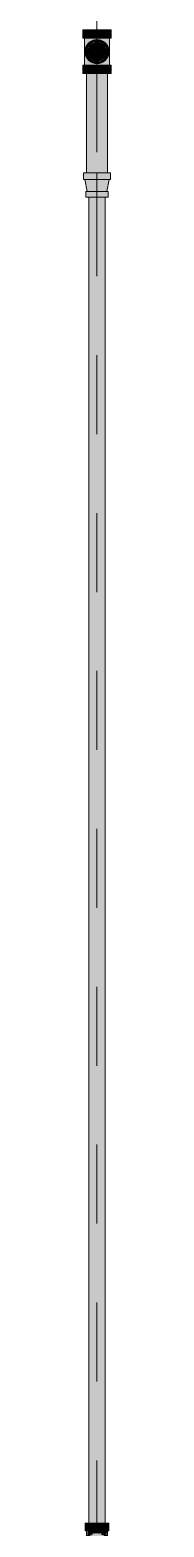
# Model space of a CAD drawing. Header units: millimetres. Extents: x -4000 to 187956, y -58990 to 162485.
# Drawn here: x 59221 to 59279, y 66483 to 69494 of the extents above; entities that cross this region are included whole.
import ezdxf

# ---------------------------------------------------------------- set-up
doc = ezdxf.new("R2010")
doc.units = ezdxf.units.MM
doc.linetypes.add('Dash 1_16_', pattern=[317.5, 158.75, -158.75])
for name, color, linetype, lineweight in [('F-SPRN', 3, 'Continuous', 9), ('P-PIPE', 3, 'Continuous', 9), ('P-PIPE-CNTR', 3, 'Continuous', 9)]:
    doc.layers.add(name, color=color, linetype=linetype, lineweight=lineweight)

# ---------------------------------------------------------------- blocks, each defined once
blk = doc.blocks.new('Sprinkler_Up - DN20-V417-0_000')
at = {"layer": 'F-SPRN', "transparency": 33554534}
for points in [[(-13.5, 0), (-3.9, 0.7), (-1.7, 2.9), (-1.2, 3.5), (-0.6, 4), (0.6, 4), (1.2, 3.5), (1.7, 2.9), (4.6, 0), (22.2, 0), (18, 13.1), (6.9, 21.2), (-6.9, 21.2), (-18, 13.1), (-22.2, 0)], [(3.4, -21.2), (6.9, -21.2), (18, -13.1), (22.2, 0), (3.9, -0.7), (1.8, -2.9), (1.2, -3.5), (0.6, -4), (-0.6, -4), (-1.2, -3.5), (-1.7, -2.9), (-4.6, 0), (-22.2, 0), (-18, -13.1), (-6.9, -21.2), (0, -21.2)], [(0, -16.7), (4.3, -16.1), (11.8, -11.8), (16.1, -2.9), (16.1, 4.3), (11.8, 11.8), (8.3, 14.4), (0, 16.7), (-4.3, 16.1), (-11.8, 11.8), (-16.1, 4.3), (-16.1, -4.3), (-11.8, -11.8), (-8.3, -14.4)], [(0, -15.6), (7.8, -13.5), (13.5, -7.8), (15.1, -2.9), (15.1, 4), (13.5, 7.8), (7.8, 13.5), (0, 15.6), (-7.8, 13.5), (-11, 11), (-15.1, 4), (-15.1, -4), (-11, -11), (-7.8, -13.5)], [(-10.9, -5.5), (-10.9, 5.4), (-14.5, 5.4), (-14.5, -5.5)], [(-7.7, -5.5), (-7.7, 5.4), (-10.9, 5.4), (-10.9, -5.5)], [(0, -5.5), (0, 5.4), (-7.7, 5.4), (-7.7, -5.5)], [(0, 0), (5.7, 0), (2.9, 4.9), (-2.9, 4.9), (-5.7, 0)], [(-2.9, -4.9), (2.9, -4.9), (5.7, 0), (-5.7, 0), (-4, -2.9)], [(-4.6, 0), (4.6, 0), (0, 4.6)], [(0, -4.6), (4.6, 0), (-4.6, 0), (-1.7, -2.9)], [(0, -2.6), (1.3, 0), (-1.8, 0)], [(-1.3, 0), (1.8, 0), (0, 2.6)], [(7.7, -5.5), (7.7, 5.4), (0, 5.4), (0, -5.5)], [(10.9, -5.5), (10.9, 5.4), (7.7, 5.4), (7.7, -5.5)], [(14.5, -5.5), (14.5, 5.4), (10.9, 5.4), (10.9, -5.5)]]:
    blk.add_hatch(color=1, dxfattribs=at).paths.add_polyline_path(points)
at = {"layer": 'F-SPRN', "color": 1}
for p, q in [((-11.5, 5.4), (-14.5, 5.4)), ((-14.5, 5.4), (-11.3, 5.4)), ((-14.5, 5.4), (-14.5, 3.7)), ((-14.5, 3.3), (-14.5, 0)), ((-11.5, 5.4), (-11.5, 4)), ((-10.9, 1.9), (-10.9, 3.6)), ((-10.8, 5.4), (-8, 5.4)), ((-8.1, 5.4), (-10.8, 5.4)), ((-8.1, 5.4), (-8.1, 2.8)), ((-8.1, 2.5), (-8.1, 0.7)), ((-7.7, 4.8), (-7.7, 2.7)), ((-7.7, 4.8), (-7.7, 2.7)), ((-7.7, 2.1), (-7.7, 0.5)), ((-7.7, 2.1), (-7.7, 0.5)), ((-6.7, 5.4), (-4.7, 5.4)), ((-5.8, 3.8), (-5.8, 2.2)), ((-2.1, 0.2), (-2.1, 0.1)), ((-2.1, 0.1), (-2.1, 0)), ((-2.1, 0), (-2.1, 0)), ((-2.1, 0), (-2.1, -0.1)), ((-1.9, 0.8), (-2, 0.7)), ((-2, 0.7), (-2, 0.6)), ((-2, 0.6), (-2, 0.5)), ((-1.6, 1.3), (-1.7, 1.2)), ((-0.6, 2), (-0.6, 2)), ((-0.5, 2), (-0.6, 2)), ((-0.1, 2.1), (-0.2, 2.1)), ((0, 2.1), (-0.1, 2.1)), ((-0.1, 2.1), (-0.1, 2.1)), ((0.6, 2), (0.5, 2)), ((0.7, 2), (0.6, 2)), ((1.8, 1.1), (1.7, 1.2)), ((1.7, 1.2), (1.7, 1.2)), ((1.8, 1), (1.8, 1.1)), ((1.8, 1), (1.8, 1)), ((2, 0.6), (2, 0.7)), ((2, 0.5), (2, 0.6)), ((2, 0.4), (2, 0.5)), ((2.1, 0.1), (2.1, 0.2)), ((2.1, 0), (2.1, 0.1)), ((2.1, 0), (2.1, 0)), ((4.7, 5.4), (6.5, 5.4)), ((7.7, 5.4), (10.8, 5.4)), ((7.7, 5.2), (7.7, 2.7)), ((7.7, 5.2), (7.7, 2.7)), ((7.7, 2.3), (7.7, 0.5)), ((7.7, 2.3), (7.7, 0.5)), ((10.8, 5.4), (8.1, 5.4)), ((8.1, 5.4), (8.1, 2.8)), ((8.1, 2.5), (8.1, 0.4)), ((10.9, 5.4), (14.5, 5.4)), ((10.9, 3.6), (10.9, 0.2)), ((14.5, 5.4), (11.5, 5.4)), ((11.5, 5.4), (11.5, 4)), ((11.5, 3), (11.5, 0.2)), ((14.5, 5.4), (14.5, -2.9)), ((-14.5, -1.3), (-14.5, -2.9)), ((-11.1, -5.5), (-14.5, -5.5)), ((-14.5, -5.5), (-11.5, -5.5)), ((-10.9, -2.6), (-10.9, -1.3)), ((-10.8, -5.5), (-8.1, -5.5)), ((-7.8, -5.5), (-10.8, -5.5)), ((-8.1, -4.2), (-8.1, -5.5)), ((-7, -5.5), (-5.8, -5.5)), ((-4.8, -5.5), (-7, -5.5)), ((0, -2.1), (0.1, -2.1)), ((7, -5.5), (4.8, -5.5)), ((5.8, -5.5), (7, -5.5)), ((7.7, -0.5), (7.7, -2.3)), ((7.7, -0.5), (7.7, -2.3)), ((7.7, -2.9), (7.7, -5.4)), ((7.7, -2.9), (7.7, -5.4)), ((10.8, -5.5), (7.7, -5.5)), ((8.1, -0.4), (8.1, -2.5)), ((8.1, -2.9), (8.1, -5.5)), ((8.1, -5.5), (10.8, -5.5)), ((10.9, -0.2), (10.9, -2.9)), ((14.5, -5.5), (10.9, -5.5)), ((11.5, -0.2), (11.5, -2.9)), ((11.5, -4), (11.5, -5.5)), ((11.5, -5.5), (14.5, -5.5)), ((14.5, -3.7), (14.5, -5.5))]:
    blk.add_line(p, q, dxfattribs=at)
at = {"layer": 'F-SPRN', "color": 1, "flags": 128}
for points in [[(-2, 0.5), (-2, 0.5), (-2, 0.4), (-2.1, 0.3), (-2.1, 0.2)], [(-1.7, 1.2), (-1.7, 1.1), (-1.8, 1.1), (-1.8, 1), (-1.9, 0.9)], [(-1.9, 0.9), (-1.9, 0.8), (-1.9, 0.8)], [(-1.4, 1.5), (-1.5, 1.5), (-1.5, 1.4), (-1.6, 1.3), (-1.6, 1.3)], [(-1.2, 1.7), (-1.3, 1.6), (-1.4, 1.6), (-1.4, 1.5)], [(-0.9, 1.9), (-1, 1.8), (-1.1, 1.8), (-1.2, 1.7), (-1.2, 1.7)], [(-0.6, 2), (-0.7, 2), (-0.8, 1.9), (-0.9, 1.9), (-0.9, 1.9)], [(-0.2, 2.1), (-0.3, 2.1), (-0.4, 2), (-0.5, 2)], [(0.5, 2), (0.4, 2), (0.4, 2), (0.3, 2.1), (0.2, 2.1), (0.1, 2.1), (0, 2.1)], [(1, 1.8), (0.9, 1.9), (0.8, 1.9), (0.8, 1.9), (0.7, 2)], [(1.1, 1.7), (1.1, 1.8), (1, 1.8)], [(1.7, 1.2), (1.6, 1.3), (1.6, 1.4), (1.5, 1.4), (1.4, 1.5), (1.4, 1.5), (1.3, 1.6), (1.3, 1.7), (1.2, 1.7), (1.1, 1.7)], [(2, 0.7), (1.9, 0.7), (1.9, 0.8), (1.9, 0.9), (1.8, 1)], [(2.1, 0.2), (2.1, 0.2), (2.1, 0.3), (2, 0.4)], [(-2.1, -0.1), (-2.1, -0.2), (-2.1, -0.2), (-2.1, -0.3)], [(-2.1, -0.3), (-2, -0.4), (-2, -0.5), (-2, -0.6), (-2, -0.7), (-1.9, -0.7), (-1.9, -0.8), (-1.9, -0.9), (-1.8, -1), (-1.8, -1), (-1.8, -1.1), (-1.7, -1.2), (-1.7, -1.2), (-1.6, -1.3), (-1.6, -1.4), (-1.5, -1.4), (-1.4, -1.5), (-1.4, -1.5), (-1.3, -1.6), (-1.3, -1.7), (-1.2, -1.7), (-1.1, -1.7), (-1.1, -1.8), (-1, -1.8), (-0.9, -1.9), (-0.8, -1.9), (-0.8, -1.9), (-0.7, -2), (-0.6, -2), (-0.5, -2), (-0.4, -2), (-0.4, -2), (-0.3, -2.1), (-0.2, -2.1), (-0.1, -2.1), (0, -2.1)], [(0.1, -2.1), (0.1, -2.1), (0.2, -2.1), (0.3, -2.1), (0.4, -2), (0.5, -2), (0.6, -2), (0.6, -2), (0.7, -2), (0.8, -1.9), (0.9, -1.9), (0.9, -1.9), (1, -1.8), (1.1, -1.8), (1.2, -1.7), (1.2, -1.7), (1.3, -1.6), (1.4, -1.6), (1.4, -1.5), (1.5, -1.5), (1.5, -1.4), (1.6, -1.3), (1.6, -1.3), (1.7, -1.2), (1.7, -1.1), (1.8, -1.1), (1.8, -1), (1.9, -0.9), (1.9, -0.8), (1.9, -0.8), (2, -0.7), (2, -0.6), (2, -0.5), (2, -0.5), (2, -0.4), (2.1, -0.3), (2.1, -0.2), (2.1, -0.1), (2.1, 0)]]:
    blk.add_lwpolyline(points, dxfattribs=at)
at = {"layer": 'F-SPRN', "color": 1}
for radius, start, end in [(22.2, 360, 180), (21.9, 165.6773, 179.2615), (21.9, 144.7698, 164.8151), (21.9, 126.6942, 143.2701), (16.7, 167.6802, 180), (16.7, 167.6802, 180), (16.7, 155.3879, 164.9693), (16.7, 155.3879, 164.9693), (15.6, 166.4265, 180), (15.6, 166.4265, 180), (15.6, 150.9409, 165), (15.6, 159.6139, 165), (16.7, 136.7213, 149.931), (16.7, 136.7213, 149.931), (15.6, 150.9409, 156.3845), (15.6, 138.4214, 150), (15.6, 138.4214, 150), (21.9, 108.2621, 125.7507), (16.7, 121.4181, 130.5751), (16.7, 121.4181, 130.5751), (15.6, 120.5262, 133.2078), (15.6, 120.5262, 133.2078), (16.7, 106.5995, 120), (16.7, 106.5995, 120), (15.6, 114.4363, 119.9813), (15.6, 114.4363, 119.9813), (21.9, 99.348, 107.901), (4.63, 155.7832, 180), (4.63, 155.7832, 180), (16.7, 96.4143, 105), (16.7, 96.4143, 105), (4.63, 109.0192, 138.2703), (4.63, 109.0192, 138.2703), (21.9, 90.145, 98.8503), (15.6, 95.5762, 100.6843), (15.6, 95.5762, 100.6843), (2.56, 109.0192, 168.8278), (2.56, 109.0192, 168.8278), (2.04, 109.0192, 180), (16.7, 83.0684, 90), (16.7, 83.0684, 90), (4.63, 17.9592, 90), (4.63, 17.9592, 90), (3.81, 57.0577, 90), (2.56, 14.5599, 90), (2.56, 14.5599, 90), (2.04, 10.4703, 90), (21.9, 72.5583, 89.4624), (15.6, 75.573, 80.5892), (15.6, 75.573, 80.5892), (3.81, 16.1605, 43.8358), (15.6, 67.5614, 74.5481), (15.6, 67.5614, 74.5481), (16.7, 60, 75), (16.7, 60, 75), (15.6, 60.0187, 65.5637), (15.6, 60.0187, 65.5637), (21.9, 54.2493, 71.7379), (15.6, 46.7922, 60), (15.6, 46.7922, 60), (16.7, 49.4249, 58.5819), (16.7, 49.4249, 58.5819), (15.6, 30, 41.5786), (15.6, 30, 41.5786), (16.7, 30, 43.2787), (16.7, 30, 43.2787), (21.9, 36.7299, 53.3058), (15.6, 23.6155, 29.5646), (15.6, 15, 29.5646), (15.6, 15, 20.3861), (16.7, 15, 24.6121), (16.7, 15, 24.6121), (15.6, 360, 13.6618), (15.6, 0, 13.6618), (16.7, 360, 12.3198), (16.7, 0, 12.3198), (21.9, 15.1849, 35.2302), (21.9, 0.7385, 14.3227), (22.2, 180, 360), (21.9, 180.7385, 194.3227), (21.9, 195.1849, 215.2302), (21.9, 216.7299, 233.3058), (16.7, 180, 190.2419), (16.7, 180, 190.2419), (16.7, 195.0307, 204.6121), (16.7, 195.0307, 204.6121), (15.6, 181.9082, 188.708), (15.6, 181.9082, 188.708), (15.6, 190.9415, 195), (15.6, 190.9415, 195), (15.6, 197.3339, 209.5646), (15.6, 197.3339, 209.5646), (16.7, 210.069, 223.2787), (16.7, 210.069, 223.2787), (15.6, 212.5472, 221.5786), (15.6, 212.5472, 221.5786), (21.9, 234.2493, 251.7379), (16.7, 229.4249, 238.5819), (16.7, 229.4249, 238.5819), (15.6, 233.795, 240), (15.6, 233.795, 240), (16.7, 240, 255), (16.7, 240, 255), (15.6, 240.0187, 254.5481), (15.6, 240.0187, 254.5481), (21.9, 252.5583, 269.4624), (4.63, 197.9592, 0), (4.63, 197.9592, 270), (15.6, 255, 267.64), (15.6, 255, 267.64), (3.81, 196.1605, 237.0577), (2.56, 191.1677, 0), (2.56, 191.1677, 360), (2.04, 190.4703, 0), (16.7, 263.0684, 270), (16.7, 263.0684, 270), (3.81, 249.5813, 270), (4.63, 270, 360), (3.81, 270, 290.4187), (21.9, 270.145, 278.8503), (15.6, 275.5762, 280.6843), (15.6, 275.5762, 280.6843), (16.7, 276.4143, 285), (16.7, 276.4143, 285), (3.81, 302.9423, 360), (21.9, 279.348, 287.901), (16.7, 286.5995, 300), (16.7, 286.5995, 300), (15.6, 294.4363, 299.9813), (15.6, 294.4363, 299.9813), (21.9, 288.2621, 305.7507), (15.6, 300, 313.2078), (15.6, 300, 313.2078), (16.7, 301.4181, 310.5751), (16.7, 301.4181, 310.5751), (15.6, 318.4214, 330), (15.6, 318.4214, 330), (16.7, 316.7213, 330), (16.7, 316.7213, 330), (21.9, 306.6942, 323.2701), (15.6, 330.4354, 345), (15.6, 330.4354, 336.3845), (15.6, 339.6139, 345), (15.6, 345, 349.0585), (15.6, 345, 349.0585), (16.7, 335.3879, 345), (16.7, 335.3879, 345), (15.6, 351.292, 360), (15.6, 351.292, 360), (16.7, 349.7581, 360), (16.7, 349.7581, 360), (21.9, 324.7698, 344.8151), (21.9, 345.6773, 359.2615)]:
    blk.add_arc((0, 0), radius, start, end, dxfattribs=at)
blk = doc.blocks.new('Steel_Transition_Threaded_HoaPhat - Standard-V419-0_000')
at = {"layer": 'P-PIPE', "lineweight": 13, "transparency": 33554534}
h = blk.add_hatch(color=1, dxfattribs=at)
h.paths.add_polyline_path([(59250, 69427.6), (59255.8, 69428.4), (59261.3, 69430.6), (59265.9, 69434.2), (59269.5, 69438.8), (59272.1, 69447.1), (59272.5, 69450.1), (59271.7, 69455.9), (59269.5, 69461.3), (59265.9, 69466), (59261.3, 69469.6), (59255.8, 69471.8), (59250, 69472.6), (59244.2, 69471.8), (59238.8, 69469.6), (59234.1, 69466), (59230.5, 69461.3), (59228.3, 69455.9), (59227.9, 69447.1), (59228.3, 69444.3), (59230.5, 69438.8), (59234.1, 69434.2), (59238.8, 69430.6), (59244.2, 69428.4)])
h.paths.add_polyline_path([(59250, 69430), (59244.8, 69430.7), (59240, 69432.7), (59235.8, 69435.9), (59232.6, 69440), (59230.3, 69447.1), (59229.9, 69450.1), (59230.6, 69455.3), (59232.6, 69460.1), (59235.8, 69464.3), (59240, 69467.5), (59244.8, 69469.5), (59250, 69470.2), (59255.2, 69469.5), (59260.1, 69467.5), (59264.2, 69464.3), (59267.4, 69460.1), (59269.4, 69455.3), (59269.7, 69447.1), (59269.4, 69444.9), (59267.4, 69440), (59264.2, 69435.9), (59260.1, 69432.7), (59255.2, 69430.7)])
for points in [[(59250, 69430), (59250, 69433.7), (59241.8, 69435.9), (59235.8, 69441.9), (59233.6, 69450.1), (59235.8, 69458.3), (59241.8, 69464.3), (59250, 69466.5), (59250, 69470.2), (59244.8, 69469.5), (59240, 69467.5), (59235.8, 69464.3), (59232.6, 69460.1), (59230.6, 69455.3), (59230.3, 69447.1), (59230.6, 69444.9), (59232.6, 69440), (59235.8, 69435.9), (59240, 69432.7), (59244.8, 69430.7)], [(59250, 69431.6), (59254.8, 69432.2), (59259.3, 69434.1), (59263.1, 69437), (59266, 69440.8), (59268.1, 69447.1), (59268.5, 69450.1), (59267.9, 69454.9), (59266, 69459.3), (59263.1, 69463.2), (59259.3, 69466.1), (59254.8, 69468), (59250, 69468.6), (59245.2, 69468), (59240.8, 69466.1), (59236.9, 69463.2), (59234, 69459.3), (59232.1, 69454.9), (59231.9, 69447.1), (59232.1, 69445.3), (59234, 69440.8), (59236.9, 69437), (59240.8, 69434.1), (59245.2, 69432.2)], [(59250, 69430), (59255.2, 69430.7), (59260.1, 69432.7), (59264.2, 69435.9), (59267.4, 69440), (59269.7, 69447.1), (59270.1, 69450.1), (59269.4, 69455.3), (59267.4, 69460.1), (59264.2, 69464.3), (59260.1, 69467.5), (59255.2, 69469.5), (59250, 69470.2), (59250, 69466.5), (59258.2, 69464.3), (59264.2, 69458.3), (59266.4, 69450.1), (59264.2, 69441.9), (59258.2, 69435.9), (59250, 69433.7)]]:
    blk.add_hatch(color=1, dxfattribs=at).paths.add_polyline_path(points)
at = {"layer": 'P-PIPE', "color": 20, "lineweight": 13}
for radius, start, end in [(22.5, 90, 270), (22.5, 165, 177.7326), (22.5, 150, 165), (22.5, 135, 150), (20.1, 150, 162.7449), (18.5, 157.6232, 165), (18.5, 157.6232, 165), (20.1, 135, 148.1553), (18.5, 136.4297, 150), (18.5, 136.4297, 150), (22.5, 120, 135), (16.4, 158.0319, 163.506), (20.1, 128.8856, 135), (18.5, 123.4976, 133.2041), (18.5, 123.4976, 133.2041), (20.1, 120, 125.0043), (22.5, 105, 120), (20.1, 109.6859, 120), (18.5, 106.819, 120), (18.5, 106.819, 120), (16.4, 113.4045, 120), (16.4, 107.4657, 111.9681), (22.5, 90, 105), (20.1, 100.9975, 105), (18.5, 91.4353, 103.2046), (18.5, 91.4353, 103.2046), (16.4, 96.2132, 104.6042), (20.1, 90.5246, 98.5089), (22.5, 75, 90), (22.5, 270, 90), (18.5, 78.0986, 90), (18.5, 78.0986, 90), (20.1, 75.0607, 87.9279), (16.4, 70.3629, 75), (18.5, 60, 75), (18.5, 60, 75), (20.1, 60, 75), (22.5, 60, 75), (16.4, 60.5934, 66.5955), (16.4, 50.4733, 56.6389), (20.1, 54.9957, 60), (18.5, 46.7959, 56.5024), (18.5, 46.7959, 56.5024), (22.5, 45, 60), (20.1, 45, 51.1144), (16.4, 30, 36.4537), (18.5, 30, 43.5703), (18.5, 30, 43.5703), (20.1, 31.8447, 45), (22.5, 30, 45), (18.5, 15, 22.3768), (18.5, 15, 22.3768), (20.1, 17.2551, 30), (22.5, 15, 30), (22.5, 0, 15), (22.5, 177.7326, 180), (22.5, 180, 195), (22.5, 195, 210), (20.1, 166.0499, 180), (20.1, 180, 193.9501), (22.5, 210, 225), (20.1, 197.2551, 210), (18.5, 166.5939, 187.9246), (18.5, 166.5939, 180), (18.5, 180, 187.9246), (18.5, 189.2281, 193.4061), (18.5, 189.2281, 193.4061), (18.5, 195, 202.3768), (18.5, 195, 202.3768), (20.1, 211.8447, 225), (16.4, 168.5467, 178.9063), (16.4, 180.8106, 190.4098), (18.5, 210, 223.5703), (18.5, 210, 223.5703), (22.5, 225, 240), (20.1, 225, 231.1144), (16.4, 210.6635, 218.0319), (18.5, 226.7959, 236.5024), (18.5, 226.7959, 236.5024), (20.1, 234.9957, 240), (22.5, 240, 255), (16.4, 230.4733, 236.6389), (20.1, 240, 255), (18.5, 240, 255), (18.5, 240, 255), (16.4, 246.9681, 252.9388), (22.5, 255, 270), (20.1, 255.0607, 267.9279), (18.5, 258.0986, 270), (18.5, 258.0986, 270), (16.4, 264.1652, 268.506), (22.5, 270, 285), (20.1, 270.5246, 278.5089), (18.5, 271.4353, 283.2046), (18.5, 271.4353, 283.2046), (16.4, 276.2132, 283.9063), (20.1, 280.9975, 285), (16.4, 287.4657, 291.9681), (18.5, 286.819, 300), (18.5, 286.819, 300), (22.5, 285, 300), (20.1, 289.6859, 300), (16.4, 295.1607, 300), (16.4, 301.0738, 308.0319), (20.1, 300, 305.0043), (18.5, 303.4976, 313.2041), (18.5, 303.4976, 313.2041), (22.5, 300, 315), (20.1, 308.8856, 315), (16.4, 323.5463, 330), (18.5, 316.4297, 330), (18.5, 316.4297, 330), (20.1, 315, 328.1553), (16.4, 338.0319, 342.8691), (22.5, 315, 330), (16.4, 351.9681, 4.8393), (18.5, 337.6232, 345), (18.5, 337.6232, 345), (20.1, 330, 342.7449), (18.5, 352.0754, 13.4061), (18.5, 0, 13.4061), (18.5, 346.5939, 350.7719), (18.5, 346.5939, 350.7719), (18.5, 352.0754, 0), (20.1, 0, 13.9501), (20.1, 346.0499, 0), (22.5, 330, 345), (22.5, 345, 0)]:
    blk.add_arc((59250, 69450.1), radius, start, end, dxfattribs=at)
blk = doc.blocks.new('Steel_Elbow_Threaded_HoaPhat - Standard-V421-0_000')
at = {"layer": 'P-PIPE', "lineweight": 13, "transparency": 33554534}
for points in [[(59229.1, 66475.5), (59250, 66475.5), (59250, 66490.6), (59225.9, 66490.6), (59226.7, 66475.5), (59227.6, 66475.5)], [(59274.1, 66475.5), (59273.3, 66490.6), (59250, 66490.6), (59250, 66475.5), (59273.3, 66475.5)], [(59250, 66426), (59256.2, 66426.8), (59262.1, 66429.2), (59267.1, 66433), (59270.9, 66438), (59273.3, 66443.8), (59273.6, 66454), (59273.3, 66456.3), (59270.9, 66462.1), (59267.1, 66467.1), (59262.1, 66471), (59256.2, 66473.4), (59250, 66474.2), (59243.8, 66473.4), (59237.9, 66471), (59233, 66467.1), (59227.6, 66458.5), (59226.4, 66454), (59225.9, 66450.1), (59227.6, 66441.7), (59229.1, 66438), (59233, 66433), (59237.9, 66429.2), (59243.8, 66426.8)]]:
    blk.add_hatch(color=1, dxfattribs=at).paths.add_polyline_path(points)
h = blk.add_hatch(color=1, dxfattribs=at)
h.paths.add_polyline_path([(59242.8, 66470), (59240.3, 66470), (59244.1, 66471.9)])
h.paths.add_polyline_path([(59229.8, 66460.2), (59231.2, 66460.7), (59237.2, 66467.6), (59242.8, 66470), (59250, 66471.2), (59250, 66475.5), (59231.7, 66475.5), (59230.3, 66471.7), (59230.1, 66464.3)])
h = blk.add_hatch(color=1, dxfattribs=at)
h.paths.add_polyline_path([(59266.9, 66465.3), (59269.5, 66460.7), (59268.6, 66464.6)])
h.paths.add_polyline_path([(59270.9, 66458.6), (59270.6, 66467.2), (59269.5, 66466.8), (59269.4, 66470.9), (59270.7, 66471.2), (59269.6, 66475.5), (59250, 66475.5), (59250, 66471.2), (59257.2, 66470), (59255.9, 66471.9), (59263.4, 66467.2), (59267.4, 66463.1), (59266.2, 66468.2), (59268.6, 66464.6)])
at = {"layer": 'P-PIPE', "color": 20, "lineweight": 13}
for p, q in [((59225.9, 66490.6), (59225.9, 66475.5)), ((59226.7, 66490.6), (59225.9, 66490.6)), ((59250, 66490.6), (59225.9, 66490.6)), ((59225.9, 66475.5), (59226.7, 66475.5)), ((59225.9, 66475.5), (59250, 66475.5)), ((59229.1, 66490.6), (59226.7, 66490.6)), ((59226.7, 66475.5), (59229.1, 66475.5)), ((59229.2, 66475.5), (59228.9, 66475.5)), ((59229.2, 66475.5), (59228.9, 66475.5)), ((59233, 66490.6), (59229.1, 66490.6)), ((59229.1, 66475.5), (59231.5, 66475.5)), ((59231.7, 66475.5), (59229.2, 66475.5)), ((59231.7, 66475.5), (59229.2, 66475.5)), ((59231.5, 66475.5), (59233, 66475.5)), ((59232.8, 66475.5), (59231.7, 66475.5)), ((59236.4, 66475.5), (59231.7, 66475.5)), ((59237.9, 66490.6), (59233.8, 66490.6)), ((59236.4, 66475.5), (59233.8, 66475.5)), ((59234, 66475.5), (59242.7, 66475.5)), ((59242.8, 66475.5), (59236.4, 66475.5)), ((59242.8, 66475.5), (59236.4, 66475.5)), ((59250, 66490.6), (59238.2, 66490.6)), ((59250, 66475.5), (59243.7, 66475.5)), ((59250, 66475.5), (59243.7, 66475.5)), ((59243.8, 66475.5), (59250, 66475.5)), ((59261.8, 66490.6), (59250, 66490.6)), ((59274.1, 66490.6), (59250, 66490.6)), ((59250, 66475.5), (59256.2, 66475.5)), ((59250, 66475.5), (59274.1, 66475.5)), ((59256.3, 66475.5), (59250, 66475.5)), ((59256.3, 66475.5), (59250, 66475.5)), ((59263.6, 66475.5), (59257.2, 66475.5)), ((59263.6, 66475.5), (59257.2, 66475.5)), ((59257.3, 66475.5), (59266, 66475.5)), ((59266.2, 66490.6), (59262.1, 66490.6)), ((59266.2, 66475.5), (59263.6, 66475.5)), ((59268.3, 66475.5), (59263.6, 66475.5)), ((59270.9, 66490.6), (59267.1, 66490.6)), ((59267.1, 66475.5), (59269.7, 66475.5)), ((59268.3, 66475.5), (59267.2, 66475.5)), ((59269.9, 66475.5), (59268.3, 66475.5)), ((59270.8, 66475.5), (59268.3, 66475.5)), ((59269.7, 66475.5), (59270.9, 66475.5)), ((59270.8, 66475.5), (59269.9, 66475.5)), ((59271.2, 66475.5), (59270.8, 66475.5)), ((59271.2, 66475.5), (59270.8, 66475.5)), ((59273.3, 66490.6), (59270.9, 66490.6)), ((59270.9, 66475.5), (59273.3, 66475.5)), ((59274.1, 66490.6), (59273.3, 66490.6)), ((59273.3, 66475.5), (59274.1, 66475.5)), ((59274.1, 66475.5), (59274.1, 66490.6)), ((59228.9, 66460.9), (59228.9, 66461.8)), ((59228.9, 66460.1), (59228.9, 66460.9)), ((59228.9, 66459.3), (59228.9, 66460.1)), ((59228.9, 66458.5), (59228.9, 66459.3)), ((59228.9, 66457.8), (59228.9, 66458.5)), ((59228.9, 66457.1), (59228.9, 66457.8)), ((59228.9, 66456.4), (59228.9, 66457.1)), ((59228.9, 66455.7), (59228.9, 66456.4)), ((59228.9, 66455.1), (59228.9, 66455.7)), ((59228.9, 66454.5), (59228.9, 66455.1)), ((59228.9, 66454), (59228.9, 66454.5)), ((59228.9, 66450.1), (59228.9, 66450.1)), ((59228.9, 66449.9), (59228.9, 66450.1)), ((59228.9, 66449), (59228.9, 66449.9)), ((59229.2, 66446.5), (59229, 66447.3)), ((59229.7, 66444), (59229.5, 66444.8)), ((59270.5, 66445.1), (59270.3, 66444.2)), ((59271, 66447.6), (59270.9, 66446.7)), ((59271.2, 66462), (59271.2, 66461.2)), ((59271.2, 66461.2), (59271.2, 66460.3)), ((59271.2, 66460.3), (59271.2, 66459.5)), ((59271.2, 66459.5), (59271.2, 66458.7)), ((59271.2, 66458.7), (59271.2, 66458)), ((59271.2, 66458), (59271.2, 66457.3)), ((59271.2, 66457.3), (59271.2, 66456.6)), ((59271.2, 66455.3), (59271.2, 66454.7)), ((59271.2, 66454.7), (59271.2, 66454.1)), ((59271.2, 66452.6), (59271.2, 66452.2)), ((59271.2, 66452.2), (59271.2, 66451.8)), ((59271.2, 66450.9), (59271.2, 66450.7)), ((59271.2, 66450.7), (59271.2, 66450.5)), ((59271.2, 66450.1), (59271.2, 66450.1)), ((59231, 66440.9), (59230.6, 66441.6)), ((59231.3, 66440.1), (59231, 66440.9)), ((59231.8, 66439.4), (59231.3, 66440.1)), ((59232.2, 66438.7), (59231.8, 66439.4)), ((59232.7, 66438), (59232.2, 66438.7)), ((59233.2, 66437.3), (59232.7, 66438)), ((59233.7, 66436.6), (59233.2, 66437.3)), ((59235.4, 66434.8), (59234.8, 66435.4)), ((59238.8, 66432.2), (59238.1, 66432.6)), ((59239.5, 66431.7), (59238.8, 66432.2)), ((59240.2, 66431.3), (59239.5, 66431.7)), ((59244.2, 66429.8), (59243.3, 66430)), ((59245, 66429.5), (59244.2, 66429.8)), ((59247.5, 66429.1), (59246.6, 66429.2)), ((59250.2, 66428.9), (59250, 66428.9)), ((59257.7, 66430.4), (59256.9, 66430.1)), ((59258.4, 66430.7), (59257.7, 66430.4)), ((59260.7, 66431.8), (59260, 66431.4)), ((59262.8, 66433.3), (59262.1, 66432.8)), ((59263.5, 66433.8), (59262.8, 66433.3)), ((59265.3, 66435.5), (59264.7, 66434.9)), ((59267, 66437.5), (59266.4, 66436.8)), ((59268.4, 66439.6), (59267.9, 66438.9)), ((59268.8, 66440.3), (59268.4, 66439.6))]:
    blk.add_line(p, q, dxfattribs=at)
at = {"layer": 'P-PIPE', "color": 20, "lineweight": 13, "flags": 128}
for points in [[(59228.9, 66461.8), (59228.9, 66462.6), (59228.9, 66463.5), (59228.9, 66464.4), (59228.9, 66465.4), (59228.9, 66466.3), (59228.9, 66467.3), (59228.9, 66468.2), (59228.9, 66469.2), (59228.9, 66470.2), (59228.9, 66471.2), (59228.9, 66472.2), (59228.9, 66473.2), (59228.9, 66474.2), (59228.9, 66475.2), (59228.9, 66475.5)], [(59271.2, 66475.5), (59271.2, 66474.5), (59271.2, 66473.5), (59271.2, 66472.5), (59271.2, 66471.5), (59271.2, 66470.5), (59271.2, 66469.5), (59271.2, 66468.5), (59271.2, 66467.5), (59271.2, 66466.6), (59271.2, 66465.6), (59271.2, 66464.7), (59271.2, 66463.8), (59271.2, 66462.9), (59271.2, 66462)], [(59228.9, 66453), (59228.9, 66453.4), (59228.9, 66454), (59228.9, 66454)], [(59228.9, 66452.1), (59228.9, 66452.5), (59228.9, 66453)], [(59228.9, 66451.1), (59228.9, 66451.4), (59228.9, 66451.7), (59228.9, 66452.1)], [(59228.9, 66450.6), (59228.9, 66450.8), (59228.9, 66451.1)], [(59228.9, 66450.1), (59228.9, 66450.2), (59228.9, 66450.3), (59228.9, 66450.4), (59228.9, 66450.6)], [(59229, 66447.3), (59228.9, 66448.2), (59228.9, 66449)], [(59229.5, 66444.8), (59229.3, 66445.7), (59229.2, 66446.5)], [(59270.9, 66446.7), (59270.7, 66445.9), (59270.5, 66445.1)], [(59271.2, 66450.1), (59271.1, 66449.2), (59271.1, 66448.4), (59271, 66447.6)], [(59271.2, 66456.6), (59271.2, 66455.9), (59271.2, 66455.3)], [(59271.2, 66454.1), (59271.2, 66453.6), (59271.2, 66453.1), (59271.2, 66452.6)], [(59271.2, 66451.8), (59271.2, 66451.5), (59271.2, 66451.2), (59271.2, 66450.9)], [(59271.2, 66450.5), (59271.2, 66450.3), (59271.2, 66450.2), (59271.2, 66450.1)], [(59230.6, 66441.6), (59230.3, 66442.4), (59230, 66443.2), (59229.7, 66444)], [(59234.8, 66435.4), (59234.3, 66436), (59233.7, 66436.6)], [(59236.7, 66433.6), (59236.1, 66434.2), (59235.4, 66434.8)], [(59238.1, 66432.6), (59237.4, 66433.1), (59236.7, 66433.6)], [(59243.3, 66430), (59242.6, 66430.3), (59241.8, 66430.6), (59241, 66431), (59240.2, 66431.3)], [(59246.6, 66429.2), (59245.8, 66429.4), (59245, 66429.5)], [(59250, 66428.9), (59249.2, 66429), (59248.3, 66429), (59247.5, 66429.1)], [(59251.9, 66429), (59251.1, 66429), (59250.2, 66428.9)], [(59253.6, 66429.2), (59252.8, 66429.1), (59251.9, 66429)], [(59255.3, 66429.6), (59254.4, 66429.4), (59253.6, 66429.2)], [(59256.9, 66430.1), (59256.1, 66429.8), (59255.3, 66429.6)], [(59260, 66431.4), (59259.2, 66431.1), (59258.4, 66430.7)], [(59262.1, 66432.8), (59261.4, 66432.3), (59260.7, 66431.8)], [(59264.7, 66434.9), (59264.1, 66434.3), (59263.5, 66433.8)], [(59266.4, 66436.8), (59265.9, 66436.1), (59265.3, 66435.5)], [(59267.9, 66438.9), (59267.5, 66438.1), (59267, 66437.5)], [(59270.3, 66444.2), (59270.1, 66443.4), (59269.8, 66442.6), (59269.5, 66441.9), (59269.1, 66441.1), (59268.8, 66440.3)]]:
    blk.add_lwpolyline(points, dxfattribs=at)
at = {"layer": 'P-PIPE', "color": 20, "lineweight": 13}
for radius, start, end in [(24.1, 90, 270), (24.1, 165, 180), (24.1, 180, 195), (24.1, 150, 165), (21.1, 172.7204, 178.0438), (21.1, 181.9711, 187.7672), (24.1, 135, 150), (21.1, 165.7465, 170), (21.1, 190, 194.2657), (21.1, 156.3578, 164.9665), (21.1, 195.0455, 204.7351), (21.1, 150.0076, 154.6322), (21.1, 141.5854, 146.2592), (24.1, 120, 135), (21.1, 130, 141.0488), (21.1, 112.3295, 125.8024), (24.1, 105, 120), (24.1, 90, 105), (21.1, 99.9464, 104.9657), (21.1, 90, 95.2662), (24.1, 75, 90), (24.1, 270, 90), (21.1, 75.0343, 90), (24.1, 60, 75), (21.1, 60.7988, 67.0623), (21.1, 54.1976, 59.9895), (24.1, 45, 60), (21.1, 38.9512, 50), (21.1, 33.7408, 38.4146), (24.1, 30, 45), (21.1, 25.3678, 29.9924), (21.1, 334.6252, 344.9545), (21.1, 15.0335, 23.6422), (21.1, 345.7343, 350), (21.1, 10, 10.8221), (24.1, 15, 30), (21.1, 1.9562, 7.2796), (21.1, 352.2328, 358.0289), (24.1, 0, 15), (24.1, 345, 0), (24.1, 195, 210), (24.1, 210, 225), (21.1, 205.3748, 209.9974), (24.1, 225, 240), (21.1, 218.4271, 230), (21.1, 234.2198, 247.6765), (24.1, 240, 255), (24.1, 255, 270), (21.1, 255.037, 270), (24.1, 270, 285), (21.1, 271.1041, 278.9613), (21.1, 279.9303, 284.963), (24.1, 285, 300), (21.1, 292.9314, 303.6981), (24.1, 300, 315), (21.1, 310, 321.5729), (24.1, 315, 330), (21.1, 330.0026, 334.1966), (24.1, 330, 345)]:
    blk.add_arc((59250, 66450.1), radius, start, end, dxfattribs=at)

msp = doc.modelspace()

# ---------------------------------------------------------------- hatches: boundary and pattern name
at = {"layer": 'P-PIPE', "transparency": 33554534}
for points in [[(59235.7, 69477), (59250, 69477), (59250, 69493.7), (59221.4, 69493.7), (59222.3, 69477), (59229.8, 69477)], [(59250, 69477), (59278.6, 69477), (59277.7, 69493.7), (59250, 69493.7), (59250, 69483.6)], [(59237.4, 69423.1), (59250, 69423.1), (59250, 69428.9), (59240.8, 69431.3), (59233.9, 69436.8), (59231.7, 69439.4), (59229.2, 69447.1), (59229.2, 69454), (59233.9, 69463.4), (59237.7, 69467), (59244.3, 69470.2), (59250, 69471.2), (59250, 69477), (59224.7, 69477), (59225.6, 69423.1), (59234.7, 69423.1)], [(59250, 69426), (59256.2, 69426.8), (59262.1, 69429.2), (59267.1, 69433), (59270.9, 69438), (59273.7, 69447.1), (59274.1, 69450.1), (59273.3, 69456.3), (59270.9, 69462.1), (59267.1, 69467.1), (59262.1, 69471), (59256.2, 69473.4), (59250, 69474.2), (59243.8, 69473.4), (59237.9, 69471), (59233, 69467.1), (59227.6, 69458.5), (59226.7, 69456.3), (59225.9, 69450.1), (59227.6, 69441.7), (59229.1, 69438), (59233, 69433), (59237.9, 69429.2), (59243.8, 69426.8)], [(59241.7, 69435.6), (59242.8, 69437.6), (59241.7, 69441.7), (59242.8, 69445.9), (59245.8, 69449), (59257.2, 69454.3), (59258.4, 69458.4), (59257.2, 69462.6), (59255.9, 69464.3), (59250, 69466.8), (59241.7, 69464.6), (59235.5, 69458.4), (59233.3, 69450.1), (59235.5, 69441.7), (59238.2, 69438.3)], [(59250, 69433.4), (59258.4, 69435.6), (59261.8, 69438.3), (59266.3, 69447.1), (59266.1, 69454.4), (59261.8, 69461.9), (59258.4, 69464.6), (59250, 69466.8), (59245.7, 69466.2), (59238.2, 69461.9), (59233.9, 69454.4), (59233.9, 69445.8), (59238.2, 69438.3), (59241.7, 69435.6)], [(59271.9, 69423.1), (59275.3, 69423.1), (59274.4, 69477), (59250, 69477), (59250, 69471.2), (59259.2, 69468.9), (59266.1, 69463.4), (59268.3, 69460.7), (59270.8, 69454), (59270.8, 69446.2), (59266.1, 69436.8), (59262.3, 69433.2), (59255.7, 69430), (59250, 69428.9), (59250, 69423.1), (59267.9, 69423.1)], [(59229.8, 69406.4), (59250, 69406.4), (59250, 69423.1), (59221.4, 69423.1), (59222.3, 69406.4), (59227.6, 69406.4)], [(59244.5, 69206.1), (59250, 69206.1), (59250, 69406.4), (59228.9, 69406.4), (59229.6, 69206.1), (59239.5, 69206.1)], [(59278.6, 69406.4), (59277.7, 69423.1), (59250, 69423.1), (59250, 69406.4), (59277.7, 69406.4)], [(59250, 69206.1), (59271.1, 69206.1), (59270.4, 69406.4), (59250, 69406.4), (59250, 69374.1)], [(59222.7, 69192.8), (59277.4, 69192.8), (59276.4, 69206.1), (59222.7, 69206.1)], [(59250, 69168.9), (59270.1, 69168.9), (59273.9, 69192.8), (59225.2, 69192.8), (59230.6, 69168.9), (59244.8, 69168.9)], [(59228.3, 69157.1), (59272.5, 69157.1), (59271.7, 69168.9), (59227.5, 69168.9), (59227.5, 69157.1)], [(59250, 66490.6), (59250, 69157.1), (59233.3, 69157.1), (59233.9, 66490.6), (59245.7, 66490.6)], [(59250, 66490.6), (59266.7, 66490.6), (59266.1, 69157.1), (59250, 69157.1), (59250, 66600.1)]]:
    msp.add_hatch(color=1, dxfattribs=at).paths.add_polyline_path(points)

# ---------------------------------------------------------------- linework, layer by layer
at = {"layer": 'P-PIPE', "color": 20, "lineweight": 13}
for p, q in [((59221.4, 69493.7), (59221.4, 69477)), ((59222.3, 69493.7), (59221.4, 69493.7)), ((59250, 69493.7), (59221.4, 69493.7)), ((59225.2, 69493.7), (59222.3, 69493.7)), ((59228.8, 69493.7), (59225.2, 69493.7)), ((59228.9, 69493.7), (59229.6, 69493.7)), ((59229.7, 69493.7), (59235.1, 69493.7)), ((59235, 69493.7), (59229.8, 69493.7)), ((59235.6, 69493.7), (59264.4, 69493.7)), ((59250, 69493.7), (59235.7, 69493.7)), ((59264.3, 69493.7), (59250, 69493.7)), ((59278.6, 69493.7), (59250, 69493.7)), ((59264.9, 69493.7), (59270.3, 69493.7)), ((59270.2, 69493.7), (59265, 69493.7)), ((59270.4, 69493.7), (59271.1, 69493.7)), ((59274.8, 69493.7), (59271.2, 69493.7)), ((59277.7, 69493.7), (59274.8, 69493.7)), ((59278.6, 69493.7), (59277.7, 69493.7)), ((59278.6, 69477), (59278.6, 69493.7)), ((59221.4, 69477), (59222.3, 69477)), ((59221.4, 69477), (59250, 69477)), ((59222.3, 69477), (59224.6, 69477)), ((59224.7, 69477), (59224.7, 69423.1)), ((59225.6, 69477), (59224.7, 69477)), ((59225.6, 69477), (59224.7, 69477)), ((59225.5, 69477), (59227.4, 69477)), ((59234.6, 69477), (59225.6, 69477)), ((59228.1, 69477), (59225.6, 69477)), ((59227.9, 69477), (59234.7, 69477)), ((59232.1, 69477), (59228.1, 69477)), ((59237.4, 69477), (59232.1, 69477)), ((59241.9, 69477), (59235.6, 69477)), ((59235.7, 69477), (59241.9, 69477)), ((59242.6, 69477), (59237.4, 69477)), ((59243.4, 69477), (59250, 69477)), ((59250, 69477), (59243.5, 69477)), ((59250, 69477), (59243.5, 69477)), ((59250, 69477), (59256.6, 69477)), ((59250, 69477), (59278.6, 69477)), ((59256.5, 69477), (59250, 69477)), ((59256.5, 69477), (59250, 69477)), ((59262.6, 69477), (59257.4, 69477)), ((59258.1, 69477), (59264.3, 69477)), ((59264.4, 69477), (59258.1, 69477)), ((59267.9, 69477), (59262.6, 69477)), ((59265.3, 69477), (59274.5, 69477)), ((59275.3, 69477), (59265.4, 69477)), ((59271.9, 69477), (59267.9, 69477)), ((59274.4, 69477), (59271.9, 69477)), ((59275.3, 69477), (59274.4, 69477)), ((59275.3, 69423.1), (59275.3, 69477)), ((59275.4, 69477), (59277.7, 69477)), ((59277.7, 69477), (59278.6, 69477)), ((59221.4, 69423.1), (59221.4, 69406.4)), ((59222.3, 69423.1), (59221.4, 69423.1)), ((59250, 69423.1), (59221.4, 69423.1)), ((59221.4, 69406.4), (59222.3, 69406.4)), ((59221.4, 69406.4), (59250, 69406.4)), ((59224.6, 69423.1), (59222.3, 69423.1)), ((59222.3, 69406.4), (59225.2, 69406.4)), ((59224.7, 69423.1), (59234.6, 69423.1)), ((59224.7, 69423.1), (59225.6, 69423.1)), ((59225.2, 69406.4), (59228.8, 69406.4)), ((59227.4, 69423.1), (59225.5, 69423.1)), ((59225.6, 69423.1), (59228.1, 69423.1)), ((59234.7, 69423.1), (59227.9, 69423.1)), ((59228.1, 69423.1), (59232.1, 69423.1)), ((59228.9, 69406.4), (59228.9, 69206.1)), ((59229.6, 69406.4), (59228.9, 69406.4)), ((59235.1, 69406.4), (59229.7, 69406.4)), ((59229.8, 69406.4), (59235, 69406.4)), ((59232.1, 69423.1), (59237.4, 69423.1)), ((59235.6, 69423.1), (59241.9, 69423.1)), ((59264.4, 69406.4), (59235.6, 69406.4)), ((59241.9, 69423.1), (59235.7, 69423.1)), ((59235.7, 69406.4), (59250, 69406.4)), ((59237.4, 69423.1), (59242.6, 69423.1)), ((59250, 69423.1), (59243.4, 69423.1)), ((59243.5, 69423.1), (59250, 69423.1)), ((59243.5, 69423.1), (59250, 69423.1)), ((59256.6, 69423.1), (59250, 69423.1)), ((59278.6, 69423.1), (59250, 69423.1)), ((59250, 69423.1), (59256.5, 69423.1)), ((59250, 69423.1), (59256.5, 69423.1)), ((59250, 69406.4), (59264.3, 69406.4)), ((59250, 69406.4), (59278.6, 69406.4)), ((59257.4, 69423.1), (59262.6, 69423.1)), ((59264.3, 69423.1), (59258.1, 69423.1)), ((59258.1, 69423.1), (59264.4, 69423.1)), ((59262.6, 69423.1), (59267.9, 69423.1)), ((59270.3, 69406.4), (59264.9, 69406.4)), ((59265, 69406.4), (59270.2, 69406.4)), ((59274.5, 69423.1), (59265.3, 69423.1)), ((59265.4, 69423.1), (59274.4, 69423.1)), ((59267.9, 69423.1), (59271.9, 69423.1)), ((59271.1, 69406.4), (59270.4, 69406.4)), ((59271.1, 69206.1), (59271.1, 69406.4)), ((59271.2, 69406.4), (59274.8, 69406.4)), ((59271.9, 69423.1), (59274.4, 69423.1)), ((59274.4, 69423.1), (59275.3, 69423.1)), ((59274.4, 69423.1), (59275.3, 69423.1)), ((59274.8, 69406.4), (59277.7, 69406.4)), ((59277.7, 69423.1), (59275.4, 69423.1)), ((59278.6, 69423.1), (59277.7, 69423.1)), ((59277.7, 69406.4), (59278.6, 69406.4)), ((59278.6, 69406.4), (59278.6, 69423.1)), ((59222.7, 69206.1), (59222.7, 69192.8)), ((59277.4, 69206.1), (59222.7, 69206.1)), ((59223.6, 69206.1), (59222.7, 69206.1)), ((59222.7, 69192.8), (59223.6, 69192.8)), ((59222.7, 69192.8), (59277.4, 69192.8)), ((59226.3, 69206.1), (59223.6, 69206.1)), ((59223.6, 69192.8), (59225, 69192.8)), ((59225.2, 69192.8), (59229.9, 69168.9)), ((59228.7, 69206.1), (59226.3, 69206.1)), ((59226.3, 69192.8), (59242.9, 69192.8)), ((59228.9, 69206.1), (59229.6, 69206.1)), ((59231.7, 69206.1), (59268.3, 69206.1)), ((59268.4, 69206.1), (59231.7, 69206.1)), ((59243.6, 69192.8), (59256.4, 69192.8)), ((59257.1, 69192.8), (59273.7, 69192.8)), ((59270.1, 69168.9), (59274.8, 69192.8)), ((59270.4, 69206.1), (59271.1, 69206.1)), ((59273.7, 69206.1), (59271.3, 69206.1)), ((59276.4, 69206.1), (59273.7, 69206.1)), ((59275, 69192.8), (59276.4, 69192.8)), ((59277.4, 69206.1), (59276.4, 69206.1)), ((59276.4, 69192.8), (59277.4, 69192.8)), ((59277.4, 69192.8), (59277.4, 69206.1)), ((59227.5, 69168.9), (59227.5, 69157.1)), ((59272.5, 69168.9), (59227.5, 69168.9)), ((59228.3, 69168.9), (59227.5, 69168.9)), ((59227.5, 69157.1), (59228.3, 69157.1)), ((59227.5, 69157.1), (59272.5, 69157.1)), ((59229.8, 69168.9), (59228.3, 69168.9)), ((59228.3, 69157.1), (59230.5, 69157.1)), ((59230.5, 69157.1), (59233.2, 69157.1)), ((59244.2, 69168.9), (59230.6, 69168.9)), ((59233.3, 69157.1), (59233.3, 66490.6)), ((59233.9, 69157.1), (59233.3, 69157.1)), ((59238.2, 69157.1), (59234, 69157.1)), ((59234.1, 69157.1), (59238.1, 69157.1)), ((59261.3, 69157.1), (59238.7, 69157.1)), ((59238.8, 69157.1), (59261.3, 69157.1)), ((59255.2, 69168.9), (59244.8, 69168.9)), ((59269.4, 69168.9), (59255.8, 69168.9)), ((59266, 69157.1), (59261.8, 69157.1)), ((59261.9, 69157.1), (59265.9, 69157.1)), ((59266.7, 69157.1), (59266.1, 69157.1)), ((59266.7, 66490.6), (59266.7, 69157.1)), ((59266.8, 69157.1), (59269.5, 69157.1)), ((59269.5, 69157.1), (59271.7, 69157.1)), ((59271.7, 69168.9), (59270.2, 69168.9)), ((59272.5, 69168.9), (59271.7, 69168.9)), ((59271.7, 69157.1), (59272.5, 69157.1)), ((59272.5, 69157.1), (59272.5, 69168.9)), ((59233.3, 66490.6), (59237.9, 66490.6)), ((59238.2, 66490.6), (59261.8, 66490.6)), ((59262.1, 66490.6), (59266.7, 66490.6))]:
    msp.add_line(p, q, dxfattribs=at)
for radius, start, end in [(24.1, 90, 270), (24.1, 165, 180), (24.1, 150, 165), (24.1, 135, 150), (21.1, 165.7378, 171.9789), (21.1, 156.9789, 165), (21.1, 150, 154.6013), (21.1, 141.9789, 146.1637), (24.1, 120, 135), (21.1, 137.2293, 141.8404), (21.1, 126.9789, 135), (21.1, 111.9789, 125.8689), (24.1, 105, 120), (24.1, 90, 105), (21.1, 99.731, 105), (21.1, 90, 96.9789), (24.1, 75, 90), (24.1, 270, 90), (21.1, 81.9789, 87.7707), (21.1, 75, 81.9292), (24.1, 60, 75), (21.1, 62.2293, 71.1321), (21.1, 54.1311, 60), (24.1, 45, 60), (21.1, 38.1596, 53.0211), (21.1, 33.8363, 38.0211), (24.1, 30, 45), (21.1, 25.3987, 30), (21.1, 15, 23.0211), (24.1, 15, 30), (24.1, 0, 15), (24.1, 180, 195), (24.1, 195, 210), (21.1, 173.0708, 177.9758), (21.1, 182.0242, 186.9789), (21.1, 188.072, 194.2622), (24.1, 210, 225), (21.1, 195, 201.9789), (21.1, 206.4435, 210), (24.1, 225, 240), (21.1, 219.3488, 231.9789), (21.1, 234.4236, 240), (24.1, 240, 255), (21.1, 240, 245.5764), (24.1, 255, 270), (21.1, 255, 270), (21.1, 270, 278.0211), (24.1, 270, 285), (21.1, 279.731, 285), (24.1, 285, 300), (21.1, 293.0211, 305.8689), (24.1, 300, 315), (21.1, 308.0211, 321.8404), (24.1, 315, 330), (21.1, 330, 334.6013), (21.1, 338.0211, 345), (21.1, 345.7378, 351.928), (21.1, 2.0242, 12.7707), (24.1, 330, 345), (21.1, 353.0211, 357.7452), (24.1, 345, 0)]:
    msp.add_arc((59250, 69450.1), radius, start, end, dxfattribs=at)
at = {"layer": 'P-PIPE', "color": 1}
for centre, radius, start, end in [((59250, 69450.1), 16.7, 157.579, 164.2722), ((59250, 69450.1), 16.7, 140.6908, 147.6969), ((59250, 69458.4), 8.35, 69.0027, 79.2369), ((59250, 69458.4), 8.35, 46.6998, 57.8461), ((59250, 69458.4), 8.35, 20.1285, 29.0413), ((59250, 69458.4), 8.35, 8.0385, 17.9918), ((59250, 69458.4), 8.35, 352.2824, 1.6717), ((59250, 69450.1), 16.7, 46.0317, 57.203), ((59250, 69450.1), 16.7, 32.3031, 45.2846), ((59250, 69450.1), 16.7, 26.0042, 31.0974), ((59250, 69450.1), 16.7, 16.9375, 22.421), ((59250, 69450.1), 16.7, 182.797, 189.8892), ((59250, 69450.1), 16.7, 231.8726, 237.203), ((59250, 69441.7), 8.35, 172.0327, 181.5407), ((59250, 69441.7), 8.35, 199.9004, 209.0413), ((59250, 69441.7), 8.35, 132.3322, 150), ((59250, 69450.1), 16.7, 246.8976, 252.7976), ((59250, 69441.7), 8.35, 115.6806, 125.5287), ((59250, 69441.7), 8.35, 100.6842, 114.0387), ((59250, 69441.7), 8.35, 249.0027, 259.2369), ((59250, 69450.1), 16.7, 264.6626, 273.5288), ((59250, 69441.7), 8.35, 90, 100.6842), ((59250, 69458.4), 8.35, 270, 280.6842), ((59250, 69450.1), 16.7, 284.6882, 289.3082), ((59250, 69458.4), 8.35, 316.3183, 330), ((59250, 69450.1), 16.7, 308.1274, 313.9683), ((59250, 69450.1), 16.7, 314.7154, 320.6908), ((59250, 69450.1), 16.7, 328.9026, 333.9958), ((59250, 69450.1), 16.7, 337.2636, 343.0625), ((59250, 69450.1), 16.7, 4.3093, 9.8892), ((59250, 69450.1), 16.7, 350.1108, 355.6907)]:
    msp.add_arc(centre, radius, start, end, dxfattribs=at)
at = {"layer": 'P-PIPE-CNTR', "color": 1, "linetype": 'Dash 1_16_'}
for p, q in [((59250, 69493.7), (59250, 72409.5)), ((59250, 70950.1), (59250, 69493.7)), ((59250, 69472.6), (59250, 69475.1)), ((59250, 69471.2), (59250, 69472.6)), ((59250, 69468.6), (59250, 69470.2)), ((59250, 69466.8), (59250, 69468)), ((59250, 69463.6), (59250, 69465.2)), ((59250, 69459.8), (59250, 69462.6)), ((59250, 69455.5), (59250, 69459.1)), ((59225, 69450.1), (59227.5, 69450.1)), ((59227.8, 69450.1), (59231.5, 69450.1)), ((59231.5, 69450.1), (59233.3, 69450.1)), ((59236.5, 69450.1), (59242.3, 69450.1)), ((59245.4, 69450.1), (59247.6, 69450.1)), ((59248.7, 69450.1), (59250, 69450.1)), ((59250, 69452.6), (59250, 69454.3)), ((59250, 69450.1), (59250, 69452.1)), ((59250, 69448), (59250, 69450.1)), ((59250, 69450.1), (59251.3, 69450.1)), ((59250, 69445.9), (59250, 69447.1)), ((59250, 69441.1), (59250, 69444.6)), ((59250, 69438.1), (59250, 69440.4)), ((59250, 69435), (59250, 69436.5)), ((59250, 69430), (59250, 69431.6)), ((59250, 69427.6), (59250, 69428.9)), ((59250, 69425.1), (59250, 69427.6)), ((59251.8, 69450.1), (59254.6, 69450.1)), ((59255.7, 69450.1), (59263.1, 69450.1)), ((59266.6, 69450.1), (59268.5, 69450.1)), ((59268.5, 69450.1), (59272.2, 69450.1)), ((59272.5, 69450.1), (59275, 69450.1)), ((59250, 69406.4), (59250, 69206.1)), ((59250, 69406.4), (59250, 69206.1)), ((59250, 69157.1), (59250, 66490.6)), ((59250, 69157.1), (59250, 66490.6))]:
    msp.add_line(p, q, dxfattribs=at)
at = {"layer": 'P-PIPE-CNTR', "color": 20, "lineweight": 13}
for p, q in [((59250, 69474.2), (59250, 69493.7)), ((59250, 69471.2), (59250, 69472.6)), ((59250, 69468.6), (59250, 69470.2)), ((59250, 69466.8), (59250, 69468)), ((59250, 69463.6), (59250, 69465.2)), ((59250, 69459.8), (59250, 69462.6)), ((59250, 69455.5), (59250, 69459.1)), ((59250, 69452.6), (59250, 69454.3)), ((59250, 69450.1), (59250, 69452.1)), ((59250, 69448), (59250, 69450.1)), ((59250, 69445.9), (59250, 69447.1)), ((59250, 69441.1), (59250, 69443.6)), ((59250, 69438.1), (59250, 69440.4)), ((59250, 69435), (59250, 69436.5)), ((59250, 69430), (59250, 69431.6)), ((59250, 69427.6), (59250, 69428.9)), ((59250, 69426), (59250, 69427.6)), ((59250, 69406.4), (59250, 69426)), ((59250, 69206.1), (59250, 69157.1)), ((59250, 66490.6), (59250, 66475.5))]:
    msp.add_line(p, q, dxfattribs=at)

# ---------------------------------------------------------------- block references
at = {"layer": 'F-SPRN', "color": 1}
msp.add_blockref('Sprinkler_Up - DN20-V417-0_000', (59250, 69450.1), dxfattribs=at)
at = {"layer": 'P-PIPE', "color": 20, "lineweight": 13}
for name in ['Steel_Transition_Threaded_HoaPhat - Standard-V419-0_000', 'Steel_Elbow_Threaded_HoaPhat - Standard-V421-0_000']:
    msp.add_blockref(name, (0, 0), dxfattribs=at)

doc.saveas('drawing.dxf')
